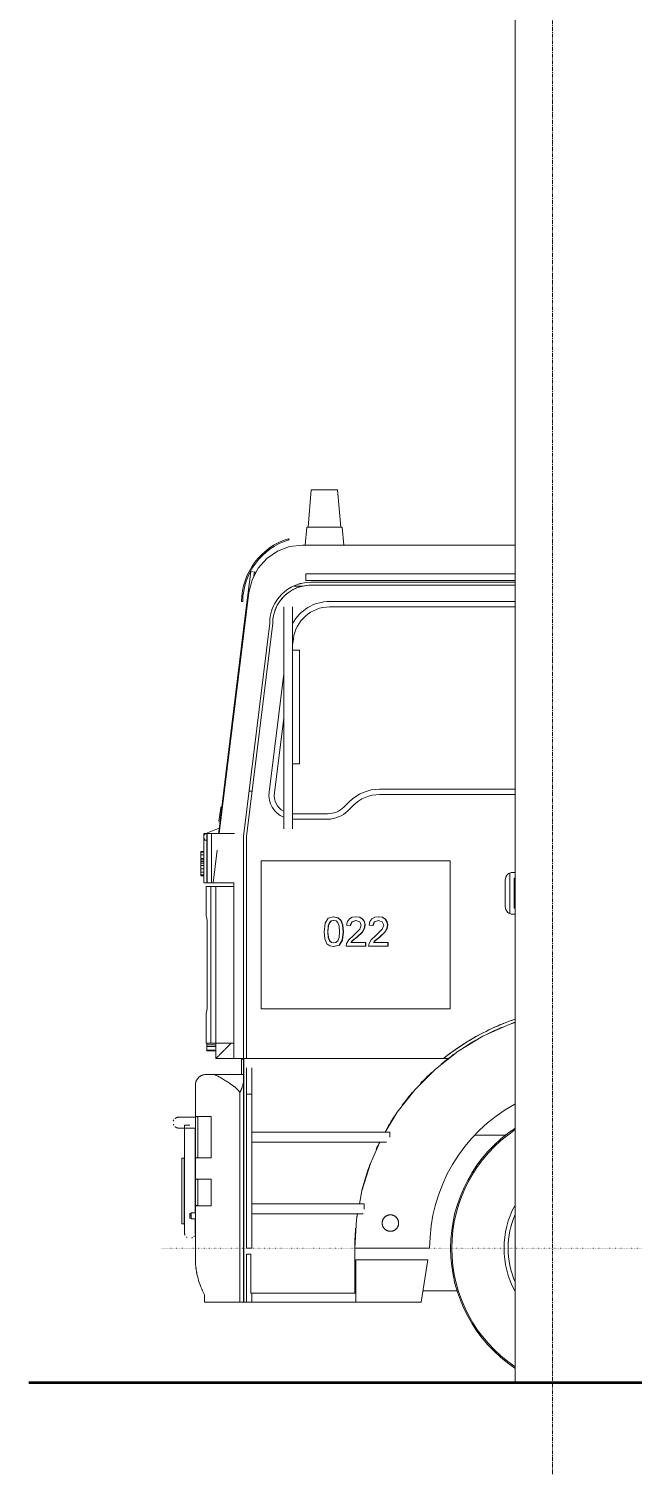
# Model space of a CAD drawing. Header units: millimetres. Extents: x -22696 to 333987, y -7117 to 2643871.
# Drawn here: x 140101 to 142120, y -755 to 4075 of the extents above; entities that cross this region are included whole.
import ezdxf

# ---------------------------------------------------------------- set-up
doc = ezdxf.new("R2010")
doc.units = ezdxf.units.MM
doc.linetypes.add('Dot 2mm', pattern=[2, 0, -2])
doc.linetypes.add('Grid Line', pattern=[22.225, 12.7, -3.175, 3.175, -3.175])
for name, color, linetype, lineweight in [('A_Center_Line', 7, 'Continuous', 9), ('A_Col_Ele', 7, 'Continuous', 18), ('A_level', 7, 'Continuous', 9), ('A_LINE', 94, 'Continuous', 18), ('A_Mass', 7, 'Continuous', 9)]:
    doc.layers.add(name, color=color, linetype=linetype, lineweight=lineweight)

# ---------------------------------------------------------------- blocks, each defined once
blk = doc.blocks.new('FIRE_TRUCK_-_medium_size_13644 - Camion Man-569922-East Elevation')
at = {"layer": 'A_Mass'}
for p, q in [((-806.5, 2534.6), (-817.4, 2410)), ((-806.5, 2534.6), (-817.4, 2410)), ((-707.4, 2410), (-718.3, 2534.6)), ((-707.4, 2410), (-718.3, 2534.6)), ((-821.1, 2410), (-827.4, 2350)), ((-821.1, 2410), (-827.4, 2350)), ((-819.7, 2410), (-819.7, 2410)), ((-819.7, 2410), (-819.7, 2410)), ((-705.2, 2410), (-705.2, 2410)), ((-705.2, 2410), (-705.2, 2410)), ((-697.4, 2350), (-703.7, 2410)), ((-697.4, 2350), (-703.7, 2410)), ((-879.2, 2344.8), (-919.7, 2329.4)), ((-919.7, 2329.4), (-879.2, 2344.8)), ((-1165.3, 1385.8), (-1165.3, 1378.5)), ((-1165.3, 1373.6), (-1165.3, 1325.9)), ((-1164.2, 1385.8), (-1164.2, 1385.8)), ((-1165.3, 1244.7), (-1165.3, 1221.5)), ((-1164.2, 1221.5), (-1164.2, 1221.5)), ((-1230.1, 401.8), (-1232.4, 401.8))]:
    blk.add_line(p, q, dxfattribs=at)
at = {"layer": 'A_Mass', "flags": 128}
for points in [[(-1262.3, 433.2), (-1261.8, 433.6), (-1261.2, 434.1), (-1260.7, 434.5), (-1260.1, 434.9)], [(-1258.8, 435.6), (-1258.2, 436), (-1257.5, 436.3), (-1256.9, 436.5), (-1256.2, 436.8), (-1255.5, 437), (-1254.8, 437.2), (-1254.1, 437.4), (-1253.4, 437.5), (-1252.7, 437.6), (-1252, 437.7), (-1251.2, 437.7), (-1250.5, 437.8), (-1250.3, 437.8)], [(-1250.3, 437.8), (-1250.3, 437.8), (-1250, 437.8), (-1249.6, 437.8), (-1249.1, 437.8), (-1248.4, 437.8), (-1247.6, 437.8), (-1246.6, 437.8), (-1245.5, 437.8), (-1244.2, 437.8), (-1242.8, 437.8), (-1241.3, 437.8), (-1239.6, 437.8), (-1237.8, 437.8), (-1235.8, 437.8), (-1233.7, 437.8), (-1231.5, 437.8), (-1229.2, 437.8), (-1226.8, 437.8), (-1224.2, 437.8), (-1222.5, 437.8)], [(-1222.5, 437.8), (-1225.1, 437.8), (-1227.7, 437.8), (-1230.1, 437.8), (-1232.4, 437.8), (-1234.5, 437.8), (-1236.5, 437.8), (-1238.5, 437.8), (-1240.2, 437.8), (-1241.9, 437.8), (-1243.4, 437.8), (-1244.7, 437.8), (-1245.9, 437.8), (-1247, 437.8), (-1247.9, 437.8), (-1248.7, 437.8), (-1249.3, 437.8), (-1249.8, 437.8), (-1250.1, 437.8), (-1250.3, 437.8), (-1250.3, 437.8)], [(-1267.6, 424.7), (-1267.4, 425.4), (-1267.2, 426.1), (-1266.9, 426.8), (-1266.6, 427.4), (-1266.3, 428.1), (-1266, 428.7)], [(-1266.2, 411.3), (-1266.5, 411.9), (-1266.8, 412.6), (-1267.1, 413.2), (-1267.4, 413.9)], [(-1259.9, 404.5), (-1260.5, 404.9), (-1261.1, 405.3), (-1261.7, 405.8), (-1262.2, 406.2)], [(-1250.3, 401.8), (-1251.1, 401.8), (-1251.8, 401.8), (-1252.5, 401.9), (-1253.2, 402), (-1253.9, 402.1), (-1254.6, 402.3), (-1255.3, 402.5), (-1256, 402.7), (-1256.7, 402.9), (-1257.3, 403.2), (-1258, 403.5), (-1258.6, 403.8)], [(-1233, 401.8), (-1234.5, 401.8), (-1236.5, 401.8), (-1238.5, 401.8), (-1240.2, 401.8), (-1241.9, 401.8), (-1243.4, 401.8), (-1244.7, 401.8), (-1245.9, 401.8), (-1247, 401.8), (-1247.9, 401.8), (-1248.7, 401.8), (-1249.3, 401.8), (-1249.8, 401.8), (-1250.1, 401.8), (-1250.3, 401.8), (-1250.3, 401.8)], [(-1250.3, 401.8), (-1250.3, 401.8), (-1250, 401.8), (-1249.6, 401.8), (-1249.1, 401.8), (-1248.4, 401.8), (-1247.6, 401.8), (-1246.6, 401.8), (-1245.5, 401.8), (-1244.2, 401.8), (-1242.8, 401.8), (-1241.3, 401.8), (-1239.6, 401.8), (-1237.8, 401.8), (-1235.8, 401.8), (-1233.7, 401.8), (-1231.5, 401.8), (-1230, 401.8)], [(-1230, 53.1), (-1230, 52.6), (-1230, 52.1), (-1230, 51.7), (-1230, 51.5), (-1230, 51.3), (-1230, 51.2), (-1230, 51.2)], [(-1230, 51.2), (-1230, 51.3), (-1230, 51.4), (-1230, 51.7), (-1230, 52), (-1230, 52.4), (-1230, 52.9)], [(-1229.5, 47.3), (-1229.7, 48), (-1229.8, 48.7), (-1229.9, 49.4), (-1230, 50.1), (-1230, 50.8), (-1230, 51.2)], [(-1194, 51.2), (-1194, 50.5), (-1194, 49.8), (-1194.1, 49.1), (-1194.2, 48.4), (-1194.3, 47.7), (-1194.5, 46.9)], [(-1194, 51.2), (-1194, 51.3), (-1194, 51.4), (-1194, 51.7), (-1194, 52), (-1194, 52.4), (-1194, 52.9), (-1194, 53.6), (-1194, 54.3), (-1194, 55.1), (-1194, 56)], [(-1194, 55.3), (-1194, 54.5), (-1194, 53.7), (-1194, 53.1), (-1194, 52.6), (-1194, 52.1), (-1194, 51.7), (-1194, 51.5), (-1194, 51.3), (-1194, 51.2), (-1194, 51.2)], [(-1228.1, 43.2), (-1228.4, 43.9), (-1228.7, 44.5), (-1228.9, 45.2), (-1229.2, 45.9)], [(-1222, 36.3), (-1222.6, 36.7), (-1223.2, 37.1), (-1223.7, 37.6)], [(-1202.9, 35.7), (-1203.5, 35.4), (-1204.1, 35), (-1204.8, 34.7), (-1205.5, 34.5), (-1206.1, 34.2)], [(-1196.7, 41.7), (-1197.1, 41.1), (-1197.5, 40.5), (-1198, 39.9), (-1198.5, 39.4)]]:
    blk.add_lwpolyline(points, dxfattribs=at)
at = {"layer": 'A_Mass'}
blk.add_arc((-1155.7, 1376.6), 10, 149.0325, 187.1181, dxfattribs=at)
blk = doc.blocks.new('FIRE_TRUCK_-_medium_size_13644 - Camion Man-V24-East Elevation')
at = {"layer": 'A_Mass'}
for p, q in [((-806.5, 2534.6), (-817.4, 2410)), ((-806.5, 2534.6), (-817.4, 2410)), ((-762.4, 2534.6), (-806.5, 2534.6)), ((-718.3, 2534.6), (-762.4, 2534.6)), ((-707.4, 2410), (-718.3, 2534.6)), ((-707.4, 2410), (-718.3, 2534.6)), ((-880.8, 2367.8), (-884, 2371)), ((-821.1, 2410), (-827.4, 2350)), ((-821.1, 2410), (-827.4, 2350)), ((-819.7, 2410), (-819.7, 2410)), ((-762.4, 2410), (-819.7, 2410)), ((-705.2, 2410), (-762.4, 2410)), ((-705.2, 2410), (-705.2, 2410)), ((-697.4, 2350), (-703.7, 2410)), ((-697.4, 2350), (-703.7, 2410)), ((-919.7, 2329.4), (-879.2, 2344.8)), ((-125.2, 2350), (-836.1, 2350)), ((-1025.8, 2122.3), (-1008.7, 2261.2)), ((-996.7, 2259.7), (-1008.7, 2261.2)), ((-998.2, 2247.8), (-998.4, 2246)), ((-998.2, 2247.8), (-996.7, 2259.7)), ((-995.8, 2250.2), (-997.3, 2250.2)), ((-991.2, 2259.1), (-996.7, 2259.7)), ((-825, 2231.3), (-825, 2253.7)), ((-825, 2253.7), (-125.2, 2253.7)), ((-125.2, 2231.3), (-825, 2231.3)), ((-808.1, 2225.7), (-125.2, 2225.7)), ((-1014.8, 2191.9), (-1113.8, 1385.8)), ((-863.8, 2212.7), (-835.7, 2212.7)), ((-125.2, 2215.7), (-808.1, 2215.7)), ((-1039.6, 2161.2), (-1035.6, 2161.2)), ((-125.2, 2161.2), (-745.2, 2161.2)), ((-745.2, 2143.2), (-125.2, 2143.2)), ((-1091.8, 1584.9), (-1025.8, 2122.3)), ((-1032.9, 1376.4), (-945.4, 2089)), ((-935.4, 2088.4), (-1022.9, 1375.8)), ((-898.7, 2043.2), (-898.7, 1511.5)), ((-868.7, 1998.6), (-868.7, 2043.2)), ((-868.7, 2016.5), (-866.3, 2036)), ((-845.7, 1998.6), (-869.7, 1998.6)), ((-869.7, 1958.6), (-869.7, 1998.6)), ((-845.7, 1998.6), (-845.7, 1958.6)), ((-869.7, 1658.6), (-869.7, 1958.6)), ((-845.7, 1958.6), (-845.7, 1658.6)), ((-898.7, 1920.1), (-947.4, 1523.7)), ((-929.5, 1521.5), (-898.7, 1772.4)), ((-869.7, 1618.6), (-869.7, 1658.6)), ((-845.7, 1658.6), (-845.7, 1618.6)), ((-869.7, 1618.6), (-845.7, 1618.6)), ((-868.7, 1511.5), (-868.7, 1618.6)), ((-1115.5, 1391.8), (-1091.8, 1584.9)), ((-1004.2, 1527.7), (-1014.3, 1527.7)), ((-125.2, 1534.2), (-578.5, 1534.2)), ((-578.5, 1516.2), (-125.2, 1516.2)), ((-1115.3, 1426.7), (-1110.3, 1464.2)), ((-1110.3, 1464.2), (-1108.9, 1474.1)), ((-1106.6, 1463.7), (-1110.3, 1464.2)), ((-1105.4, 1473.6), (-1108.9, 1474.1)), ((-751.8, 1452), (-868, 1452)), ((-679.6, 1492.3), (-697.3, 1474.5)), ((-684.6, 1461.8), (-666.8, 1479.5)), ((-1114.1, 1403.3), (-1159.3, 1386)), ((-1111.2, 1426.2), (-1115.3, 1426.7)), ((-868, 1434), (-751.8, 1434)), ((-1165.3, 1385.8), (-1165.3, 1221.5)), ((-1164.2, 1385.8), (-1160.4, 1385.8)), ((-1162.9, 1363.3), (-1157.3, 1363.3)), ((-1158.1, 1385.8), (-1155, 1385.8)), ((-1155, 1221.5), (-1155, 1385.8)), ((-1154.6, 1385.8), (-1140, 1385.8)), ((-1154.6, 1385.8), (-1154.6, 1221.5)), ((-1140, 1385.8), (-1062.5, 1385.8)), ((-1140, 1221.5), (-1140, 1385.8)), ((-1116.2, 1385.8), (-1115.5, 1391.6)), ((-1032.9, 694.4), (-1032.9, 1376.4)), ((-1022.9, 1375.8), (-1022.9, 694.4)), ((-1175, 1323.1), (-1175, 1325.9)), ((-1165, 1325.9), (-1175, 1325.9)), ((-1175, 1314.8), (-1175, 1323.1)), ((-1165, 1323.1), (-1175, 1323.1)), ((-1175, 1302.5), (-1175, 1314.8)), ((-1165, 1314.8), (-1175, 1314.8)), ((-1165, 1325.9), (-1165, 1323.1)), ((-1165, 1323.1), (-1165, 1314.8)), ((-1165, 1314.8), (-1165, 1302.5)), ((-1120.6, 1329.9), (-1133.9, 1221.5)), ((-1175, 1297.7), (-1175, 1302.5)), ((-1165, 1302.5), (-1175, 1302.5)), ((-1175, 1292.2), (-1175, 1297.7)), ((-1165, 1297.7), (-1175, 1297.7)), ((-1175, 1287.2), (-1175, 1292.2)), ((-1165, 1292.2), (-1175, 1292.2)), ((-1175, 1279.2), (-1175, 1287.2)), ((-1165, 1287.2), (-1175, 1287.2)), ((-1175, 1268.1), (-1175, 1279.2)), ((-1165, 1279.2), (-1175, 1279.2)), ((-1175, 1256.3), (-1175, 1268.1)), ((-1165, 1268.1), (-1175, 1268.1)), ((-1175, 1247.7), (-1175, 1256.3)), ((-1165, 1256.3), (-1175, 1256.3)), ((-1165, 1302.5), (-1165, 1297.7)), ((-1165, 1297.7), (-1165, 1292.2)), ((-1165, 1292.2), (-1165, 1287.2)), ((-1165, 1287.2), (-1165, 1279.2)), ((-1165, 1279.2), (-1165, 1268.1)), ((-1165, 1268.1), (-1165, 1256.3)), ((-1165, 1256.3), (-1165, 1247.7)), ((-974.1, 1294.4), (-342.3, 1294.4)), ((-974.1, 800), (-974.1, 1294.4)), ((-342.3, 1294.4), (-342.3, 800)), ((-125.2, 1256.2), (-133.1, 1256.2)), ((-1175, 1244.7), (-1175, 1247.7)), ((-1165, 1247.7), (-1175, 1247.7)), ((-1165, 1244.7), (-1175, 1244.7)), ((-1165, 1247.7), (-1165, 1244.7)), ((-1155, 1221.5), (-1164.2, 1221.5)), ((-1157.3, 1208.4), (-1142.5, 1208.4)), ((-1157.3, 1110.1), (-1157.3, 1208.4)), ((-1140, 1221.5), (-1154.6, 1221.5)), ((-1142.5, 1208.4), (-1065, 1208.4)), ((-1142.5, 685.4), (-1142.5, 1208.4)), ((-1112.8, 1221.5), (-1140, 1221.5)), ((-1125, 1208.4), (-1125, 634.4)), ((-1109.6, 1221.5), (-1112.7, 1221.5)), ((-1106.3, 1221.5), (-1109.6, 1221.5)), ((-1073.9, 1221.5), (-1106.4, 1221.5)), ((-1073.9, 1221.5), (-1065, 1221.5)), ((-1065, 1221.5), (-1065, 694.4)), ((-1065, 1208.4), (-1065, 685.4)), ((-1065, 694.4), (-1065, 1208.4)), ((-158.1, 1141.2), (-158.1, 1231.2)), ((-143.5, 1253.9), (-143.5, 1118.4)), ((-128.1, 1136.2), (-128.1, 1236.2)), ((-128.1, 1236.2), (-125.2, 1236.2)), ((-133.1, 1116.2), (-125.2, 1116.2)), ((-125.2, 1136.2), (-128.1, 1136.2)), ((-1153.9, 1072.9), (-1153.9, 822.9)), ((-760.3, 1086.2), (-763.9, 1057.9)), ((-749.6, 1102.6), (-760.3, 1086.2)), ((-751.6, 1057.9), (-750.2, 1077)), ((-749.2, 1077), (-750.7, 1057.9)), ((-750.2, 1077), (-745.7, 1089)), ((-749.2, 1077), (-750.2, 1077)), ((-731.7, 1107.9), (-749.6, 1102.6)), ((-744.7, 1089), (-749.2, 1077)), ((-745.7, 1089), (-739.5, 1094)), ((-744.7, 1089), (-745.7, 1089)), ((-738.5, 1094), (-744.7, 1089)), ((-739.5, 1094), (-731.8, 1095.6)), ((-731.3, 1095.5), (-738.5, 1094)), ((-731.8, 1095.6), (-723.7, 1093.7)), ((-717.3, 1104.7), (-731.7, 1107.9)), ((-730.7, 1107.9), (-731.7, 1107.9)), ((-730.7, 1107.9), (-716.3, 1104.7)), ((-723.7, 1093.7), (-717.2, 1088.1)), ((-707.4, 1095.6), (-717.3, 1104.7)), ((-716.3, 1104.7), (-717.3, 1104.7)), ((-717.2, 1088.1), (-713.1, 1076.8)), ((-716.3, 1104.7), (-706.4, 1095.6)), ((-713.1, 1076.8), (-711.7, 1057.9)), ((-701.6, 1081), (-707.4, 1095.6)), ((-706.4, 1095.6), (-707.4, 1095.6)), ((-706.4, 1095.6), (-700.6, 1081)), ((-699.4, 1057.9), (-701.6, 1081)), ((-700.6, 1081), (-701.6, 1081)), ((-700.6, 1081), (-698.4, 1057.9)), ((-685.6, 1092.1), (-688.6, 1080.2)), ((-688.6, 1080.2), (-676.3, 1078.7)), ((-679.2, 1100.8), (-685.6, 1092.1)), ((-669.6, 1106.1), (-679.2, 1100.8)), ((-676.3, 1078.7), (-671.1, 1091.1)), ((-675.3, 1078.7), (-676.3, 1078.7)), ((-670.2, 1091.1), (-675.3, 1078.7)), ((-671.1, 1091.1), (-657.5, 1095.6)), ((-670.2, 1091.1), (-671.1, 1091.1)), ((-657, 1095.4), (-670.2, 1091.1)), ((-657.2, 1107.9), (-669.6, 1106.1)), ((-644.7, 1065.8), (-665.9, 1045.3)), ((-657.5, 1095.6), (-644.4, 1091)), ((-644.8, 1105.9), (-657.2, 1107.9)), ((-656.3, 1107.9), (-643.8, 1105.9)), ((-635.2, 1100), (-644.8, 1105.9)), ((-643.8, 1105.9), (-644.8, 1105.9)), ((-639.4, 1079.7), (-644.7, 1065.8)), ((-644.4, 1091), (-639.4, 1079.7)), ((-643.8, 1105.9), (-634.2, 1100)), ((-636.5, 1056.7), (-629.3, 1068.8)), ((-628.3, 1068.8), (-635.6, 1056.7)), ((-629.1, 1091.2), (-635.2, 1100)), ((-634.2, 1100), (-635.2, 1100)), ((-634.2, 1100), (-628.2, 1091.2)), ((-629.3, 1068.8), (-627.1, 1080.5)), ((-628.3, 1068.8), (-629.3, 1068.8)), ((-627.1, 1080.5), (-629.1, 1091.2)), ((-628.2, 1091.2), (-629.1, 1091.2)), ((-626.1, 1080.5), (-628.3, 1068.8)), ((-628.2, 1091.2), (-626.1, 1080.5)), ((-626.1, 1080.5), (-627.1, 1080.5)), ((-610.3, 1092.1), (-613.2, 1080.2)), ((-613.2, 1080.2), (-600.9, 1078.7)), ((-603.8, 1100.8), (-610.3, 1092.1)), ((-594.2, 1106.1), (-603.8, 1100.8)), ((-600.9, 1078.7), (-595.8, 1091.1)), ((-600, 1078.7), (-600.9, 1078.7)), ((-594.8, 1091.1), (-600, 1078.7)), ((-595.8, 1091.1), (-582.1, 1095.6)), ((-594.8, 1091.1), (-595.8, 1091.1)), ((-581.7, 1095.4), (-594.8, 1091.1)), ((-581.9, 1107.9), (-594.2, 1106.1)), ((-569.4, 1065.8), (-590.6, 1045.3)), ((-582.1, 1095.6), (-569.1, 1091)), ((-569.4, 1105.9), (-581.9, 1107.9)), ((-580.9, 1107.9), (-568.5, 1105.9)), ((-559.8, 1100), (-569.4, 1105.9)), ((-568.5, 1105.9), (-569.4, 1105.9)), ((-564, 1079.7), (-569.4, 1065.8)), ((-569.1, 1091), (-564, 1079.7)), ((-568.5, 1105.9), (-558.9, 1100)), ((-561.2, 1056.7), (-553.9, 1068.8)), ((-553, 1068.8), (-560.2, 1056.7)), ((-553.8, 1091.2), (-559.8, 1100)), ((-558.9, 1100), (-559.8, 1100)), ((-558.9, 1100), (-552.8, 1091.2)), ((-553.9, 1068.8), (-551.7, 1080.5)), ((-553, 1068.8), (-553.9, 1068.8)), ((-551.7, 1080.5), (-553.8, 1091.2)), ((-552.8, 1091.2), (-553.8, 1091.2)), ((-550.8, 1080.5), (-553, 1068.8)), ((-552.8, 1091.2), (-550.8, 1080.5)), ((-550.8, 1080.5), (-551.7, 1080.5)), ((-763.9, 1057.9), (-761.5, 1033.9)), ((-761.5, 1033.9), (-754.1, 1017.3)), ((-754.1, 1017.3), (-744.4, 1010.3)), ((-750.2, 1038.6), (-751.6, 1057.9)), ((-751.6, 1057.9), (-750.7, 1057.9)), ((-750.7, 1057.9), (-749.2, 1038.6)), ((-745.9, 1027.4), (-750.2, 1038.6)), ((-749.2, 1038.6), (-750.2, 1038.6)), ((-749.2, 1038.6), (-744.9, 1027.4)), ((-739.4, 1022), (-745.9, 1027.4)), ((-744.9, 1027.4), (-745.9, 1027.4)), ((-744.9, 1027.4), (-738.5, 1022)), ((-731.7, 1020.2), (-739.4, 1022)), ((-738.5, 1022), (-731.2, 1020.3)), ((-723.9, 1022), (-731.7, 1020.2)), ((-717.4, 1027.4), (-723.9, 1022)), ((-713.1, 1038.6), (-717.4, 1027.4)), ((-713.6, 1013.3), (-702.9, 1029.7)), ((-711.7, 1057.9), (-713.1, 1038.6)), ((-702, 1029.7), (-712.7, 1013.3)), ((-702.9, 1029.7), (-699.4, 1057.9)), ((-702, 1029.7), (-702.9, 1029.7)), ((-698.4, 1057.9), (-702, 1029.7)), ((-698.4, 1057.9), (-699.4, 1057.9)), ((-688.8, 1017.9), (-690.1, 1009.5)), ((-681.3, 1031), (-688.8, 1017.9)), ((-665.9, 1045.3), (-681.3, 1031)), ((-673.9, 1021.8), (-668.3, 1028)), ((-625.5, 1021.8), (-673.9, 1021.8)), ((-667.4, 1028), (-672.9, 1021.8)), ((-668.3, 1028), (-654.2, 1039.9)), ((-667.4, 1028), (-668.3, 1028)), ((-653.2, 1039.9), (-667.4, 1028)), ((-654.2, 1039.9), (-636.5, 1056.7)), ((-653.2, 1039.9), (-654.2, 1039.9)), ((-635.6, 1056.7), (-653.2, 1039.9)), ((-635.6, 1056.7), (-636.5, 1056.7)), ((-625.5, 1009.5), (-625.5, 1021.8)), ((-625.5, 1021.8), (-624.6, 1021.8)), ((-624.6, 1021.8), (-624.6, 1009.5)), ((-613.5, 1017.9), (-614.8, 1009.5)), ((-606, 1031), (-613.5, 1017.9)), ((-590.6, 1045.3), (-606, 1031)), ((-598.5, 1021.8), (-593, 1028)), ((-550.2, 1021.8), (-598.5, 1021.8)), ((-592, 1028), (-597.6, 1021.8)), ((-593, 1028), (-578.8, 1039.9)), ((-592, 1028), (-593, 1028)), ((-577.9, 1039.9), (-592, 1028)), ((-578.8, 1039.9), (-561.2, 1056.7)), ((-577.9, 1039.9), (-578.8, 1039.9)), ((-560.2, 1056.7), (-577.9, 1039.9)), ((-560.2, 1056.7), (-561.2, 1056.7)), ((-550.2, 1009.5), (-550.2, 1021.8)), ((-550.2, 1021.8), (-549.3, 1021.8)), ((-549.3, 1021.8), (-549.3, 1009.5)), ((-744.4, 1010.3), (-731.7, 1007.9)), ((-731.7, 1007.9), (-713.6, 1013.3)), ((-730.7, 1007.9), (-731.7, 1007.9)), ((-712.7, 1013.3), (-730.7, 1007.9)), ((-712.7, 1013.3), (-713.6, 1013.3)), ((-690.1, 1009.5), (-625.5, 1009.5)), ((-624.6, 1009.5), (-625.5, 1009.5)), ((-614.8, 1009.5), (-550.2, 1009.5)), ((-549.3, 1009.5), (-550.2, 1009.5)), ((-1157.3, 685.4), (-1157.3, 785.7)), ((-342.3, 800), (-974.1, 800)), ((-1142.5, 685.4), (-1157.3, 685.4)), ((-1155, 680.3), (-1155, 685.4)), ((-1155, 674), (-1155, 680.3)), ((-1125, 680.3), (-1155, 680.3)), ((-1065, 685.4), (-1142.5, 685.4)), ((-1065, 685.3), (-1065, 634.4)), ((-1065, 634.4), (-1065, 685.3)), ((-1032.9, 634.4), (-1032.9, 694.4)), ((-1022.9, 694.4), (-1022.9, 634.4)), ((-1155, 661.7), (-1155, 674)), ((-1155, 674), (-1125, 674)), ((-1155, 660.2), (-1155, 661.7)), ((-1125, 661.7), (-1155, 661.7)), ((-1125, 660.2), (-1155, 660.2)), ((-1125, 634.4), (-1069.7, 634.4)), ((-1105.3, 634.4), (-1065, 634.4)), ((-1065, 634.4), (-1040, 634.4)), ((-1034.4, 634.5), (-1040, 630)), ((-1040, 634.4), (-1040, 580.7)), ((-1040, 634.4), (-1032.9, 634.4)), ((-1032.9, 580.7), (-1032.9, 634.4)), ((-1031.8, 634.4), (-1031.8, -180)), ((-348.4, 634.4), (-1031.8, 634.4)), ((-1022.9, 634.4), (-364.7, 634.4)), ((-1158.3, 580.6), (-1165.9, 579.8)), ((-1157.9, 580.7), (-1130.2, 580.7)), ((-1130.2, 580.7), (-1032.9, 580.7)), ((-1040, 580.7), (-1065, 580.7)), ((-1032.9, 580.7), (-1032.9, 558.8)), ((-1022.9, 544.7), (-1022.9, 602.7)), ((-1005, 602.7), (-1005, 544.7)), ((-1192.9, 552.8), (-1193.8, 544.8)), ((-1193.8, 440.8), (-1193.8, 544.8)), ((-1190.2, 560.3), (-1191.2, 558.2)), ((-1185.9, 567.1), (-1186.9, 565.9)), ((-1170, 578.5), (-1173.4, 577.1)), ((-1032.9, -180), (-1032.9, 558.8)), ((-1022.9, 515.2), (-1022.9, 544.7)), ((-1005, 544.7), (-1005, 515.2)), ((-1045.5, 515.1), (-1045.5, 520.1)), ((-1045.5, -180), (-1045.5, 515.1)), ((-1022.9, 0), (-1022.9, 515.2)), ((-1005, 515.2), (-1022.9, 515.2)), ((-1005, 515.2), (-1005, 0)), ((-1193.8, 437.8), (-1222.5, 437.8)), ((-1193.8, 302.2), (-1193.8, 440.8)), ((-1193.8, 440.8), (-1140.9, 440.8)), ((-1185, 302.2), (-1185, 440.8)), ((-1140.9, 440.8), (-1140.9, 302.2)), ((-1230, 411.2), (-1230, 111.2)), ((-1230, 411.2), (-1212, 411.2)), ((-1222.5, 401.8), (-1193.8, 401.8)), ((-1194, 118), (-1194, 401.9)), ((-1005, 388.1), (-544, 388.1)), ((-544, 371.5), (-544, 388.1)), ((-555.2, 354.9), (-1005, 354.9)), ((-156.9, 377.4), (-259.5, 377.4)), ((-1230.7, 301.3), (-1239.3, 301.3)), ((-1239.3, 191.3), (-1239.3, 301.3)), ((-1230.7, 301.3), (-1230.7, 191.3)), ((-1230.7, 191.3), (-1230.7, 301.3)), ((-1140.9, 302.2), (-1193.8, 302.2)), ((-1193.8, 230.8), (-1193.8, 302.2)), ((-1193.8, 142.2), (-1193.8, 230.8)), ((-1193.8, 230.8), (-1140.9, 230.8)), ((-1185, 142.2), (-1185, 230.8)), ((-1140.9, 230.8), (-1140.9, 142.2)), ((-1239.3, 81.3), (-1239.3, 191.3)), ((-1230.7, 191.3), (-1230.7, 81.3)), ((-1230.7, 81.3), (-1230.7, 191.3)), ((-1005, 148.3), (-629.7, 148.3)), ((-629.7, 130.1), (-629.7, 148.3)), ((-1212.8, 115.4), (-1212.8, 115.6)), ((-1212.8, 115.6), (-1207.9, 115.6)), ((-1212.8, 108), (-1212.8, 115.4)), ((-1207.9, 115.4), (-1212.8, 115.4)), ((-1212.8, 100.7), (-1212.8, 108)), ((-1207.9, 108), (-1212.8, 108)), ((-1207.9, 100.7), (-1212.8, 100.7)), ((-1207.9, 98), (-1207.9, 118)), ((-1207.9, 118), (-1193.8, 118)), ((-1193.8, 98), (-1207.9, 98)), ((-1140.9, 142.2), (-1193.8, 142.2)), ((-1193.8, -40), (-1193.8, 142.2)), ((-632.9, 115), (-1005, 115)), ((-1239.3, 81.3), (-1230.7, 81.3)), ((-1022.9, 0), (-1005, 0)), ((-660.8, 4.1), (-660.8, 20)), ((-660.8, -150), (-660.8, 0)), ((-411, 0), (-591, 0)), ((-1022.9, -20), (-1007.9, -20)), ((-1022.9, -180), (-1022.9, -20)), ((-1007.9, -20), (-1007.9, -150)), ((-417.1, -38.7), (-657.9, -38.7)), ((-657.9, -38.7), (-657.9, -150)), ((-439.5, -180), (-417.1, -38.7)), ((-660.8, -142.6), (-657.9, -142.6)), ((-433.6, -142.6), (-318.9, -142.6)), ((-1162.7, -155.9), (-1162.7, -180)), ((-1045.5, -180), (-1162.7, -180)), ((-1032.9, -180), (-1045.5, -180)), ((-1031.8, -180), (-1022.9, -180)), ((-1005, -180), (-1022.9, -180)), ((-1007.9, -150), (-1005, -150)), ((-1005, -150), (-657.9, -150)), ((-1005, -150), (-1005, -180)), ((-657.9, -180), (-1005, -180)), ((-657.9, -150), (-657.9, -180)), ((-657.9, -180), (-582.9, -180)), ((-582.9, -180), (-439.5, -180))]:
    blk.add_line(p, q, dxfattribs=at)
at = {"layer": 'A_Mass', "flags": 128}
for points in [[(-836.1, 2350), (-879.2, 2344.8), (-919.7, 2329.4), (-955.4, 2304.8), (-984.2, 2272.4), (-1004.4, 2234), (-1014.8, 2191.9)], [(-898.7, 2143.2), (-898.7, 2143.1), (-898.7, 2142.8), (-898.7, 2142.4), (-898.7, 2141.9), (-898.7, 2141.2), (-898.7, 2140.3), (-898.7, 2139.3), (-898.7, 2138.1), (-898.7, 2136.7), (-898.7, 2135.3), (-898.7, 2133.6), (-898.7, 2131.9), (-898.7, 2129.9), (-898.7, 2127.9), (-898.7, 2125.7), (-898.7, 2123.4), (-898.7, 2120.9), (-898.7, 2118.3), (-898.7, 2115.6), (-898.7, 2112.8), (-898.7, 2109.9), (-898.7, 2106.9), (-898.7, 2103.7), (-898.7, 2100.5), (-898.7, 2097.2), (-898.7, 2093.8), (-898.7, 2090.3), (-898.7, 2086.7), (-898.7, 2083.1), (-898.7, 2079.4), (-898.7, 2075.6), (-898.7, 2071.8), (-898.7, 2068), (-898.7, 2064.1), (-898.7, 2060.2), (-898.7, 2056.2), (-898.7, 2052.2), (-898.7, 2048.2), (-898.7, 2044.2), (-898.7, 2043.2)], [(-868.7, 2043.2), (-868.7, 2047.2), (-868.7, 2051.1), (-868.7, 2055.1), (-868.7, 2059.1), (-868.7, 2063), (-868.7, 2066.9), (-868.7, 2070.8), (-868.7, 2074.6), (-868.7, 2078.4), (-868.7, 2082.1), (-868.7, 2085.7), (-868.7, 2089.3), (-868.7, 2092.8), (-868.7, 2096.3), (-868.7, 2099.6), (-868.7, 2102.9), (-868.7, 2106), (-868.7, 2109.1), (-868.7, 2112), (-868.7, 2114.9), (-868.7, 2117.6), (-868.7, 2120.2), (-868.7, 2122.7), (-868.7, 2125.1), (-868.7, 2127.3), (-868.7, 2129.4), (-868.7, 2131.3), (-868.7, 2133.2), (-868.7, 2134.8), (-868.7, 2136.4), (-868.7, 2137.7), (-868.7, 2139), (-868.7, 2140), (-868.7, 2140.9), (-868.7, 2141.7), (-868.7, 2142.3), (-868.7, 2142.7), (-868.7, 2143), (-868.7, 2143.1), (-868.7, 2143.2)], [(-898.7, 1511.5), (-898.7, 1507.1), (-898.7, 1502.7), (-898.7, 1498.3), (-898.7, 1494), (-898.7, 1489.6), (-898.7, 1485.4), (-898.7, 1481.1), (-898.7, 1476.9), (-898.7, 1472.7), (-898.7, 1468.7), (-898.7, 1464.6), (-898.7, 1460.7), (-898.7, 1456.8), (-898.7, 1453.1), (-898.7, 1449.4), (-898.7, 1445.8), (-898.7, 1442.3), (-898.7, 1439), (-898.7, 1435.7), (-898.7, 1432.6), (-898.7, 1429.6), (-898.7, 1426.7), (-898.7, 1424), (-898.7, 1421.4), (-898.7, 1418.9), (-898.7, 1416.6), (-898.7, 1414.5), (-898.7, 1412.5), (-898.7, 1410.6), (-898.7, 1409), (-898.7, 1407.5), (-898.7, 1406.1), (-898.7, 1404.9), (-898.7, 1403.9), (-898.7, 1403.1), (-898.7, 1402.4), (-898.7, 1402), (-898.7, 1401.6), (-898.7, 1401.5), (-898.7, 1401.5)], [(-868.7, 1401.5), (-868.7, 1401.6), (-868.7, 1401.8), (-868.7, 1402.3), (-868.7, 1402.9), (-868.7, 1403.7), (-868.7, 1404.7), (-868.7, 1405.8), (-868.7, 1407.1), (-868.7, 1408.5), (-868.7, 1410.2), (-868.7, 1412), (-868.7, 1413.9), (-868.7, 1416), (-868.7, 1418.3), (-868.7, 1420.7), (-868.7, 1423.3), (-868.7, 1426), (-868.7, 1428.8), (-868.7, 1431.8), (-868.7, 1434.9), (-868.7, 1438.1), (-868.7, 1441.4), (-868.7, 1444.9), (-868.7, 1448.4), (-868.7, 1452.1), (-868.7, 1455.8), (-868.7, 1459.7), (-868.7, 1463.6), (-868.7, 1467.6), (-868.7, 1471.6), (-868.7, 1475.8), (-868.7, 1480), (-868.7, 1484.2), (-868.7, 1488.5), (-868.7, 1492.8), (-868.7, 1497.2), (-868.7, 1501.5), (-868.7, 1505.9), (-868.7, 1510.3), (-868.7, 1511.5)], [(-1157.3, 1110.1), (-1156.3, 1107.3), (-1155.4, 1101.7), (-1154.7, 1093.7), (-1154.2, 1083.9), (-1153.9, 1072.9)], [(-1153.9, 822.9), (-1154.2, 811.9), (-1154.7, 802.1), (-1155.4, 794.1), (-1156.3, 788.5), (-1157.3, 785.7)], [(-125.2, 754.1), (-144.7, 748), (-232.8, 708.4), (-315.5, 658.4), (-391.5, 598.8), (-459.8, 530.5), (-519.4, 454.5), (-559.5, 388.1)], [(-1262.3, 433.2), (-1261.8, 433.6), (-1261.2, 434.1), (-1260.7, 434.5), (-1260.1, 434.9)], [(-1258.8, 435.6), (-1258.2, 436), (-1257.5, 436.3), (-1256.9, 436.5), (-1256.2, 436.8), (-1255.5, 437), (-1254.8, 437.2), (-1254.1, 437.4), (-1253.4, 437.5), (-1252.7, 437.6), (-1252, 437.7), (-1251.2, 437.7), (-1250.5, 437.8), (-1250.3, 437.8)], [(-1250.3, 437.8), (-1250.3, 437.8), (-1250, 437.8), (-1249.6, 437.8), (-1249.1, 437.8), (-1248.4, 437.8), (-1247.6, 437.8), (-1246.6, 437.8), (-1245.5, 437.8), (-1244.2, 437.8), (-1242.8, 437.8), (-1241.3, 437.8), (-1239.6, 437.8), (-1237.8, 437.8), (-1235.8, 437.8), (-1233.7, 437.8), (-1231.5, 437.8), (-1229.2, 437.8), (-1226.8, 437.8), (-1224.2, 437.8), (-1222.5, 437.8)], [(-1222.5, 437.8), (-1225.1, 437.8), (-1227.7, 437.8), (-1230.1, 437.8), (-1232.4, 437.8), (-1234.5, 437.8), (-1236.5, 437.8), (-1238.5, 437.8), (-1240.2, 437.8), (-1241.9, 437.8), (-1243.4, 437.8), (-1244.7, 437.8), (-1245.9, 437.8), (-1247, 437.8), (-1247.9, 437.8), (-1248.7, 437.8), (-1249.3, 437.8), (-1249.8, 437.8), (-1250.1, 437.8), (-1250.3, 437.8), (-1250.3, 437.8)], [(-1267.6, 424.7), (-1267.4, 425.4), (-1267.2, 426.1), (-1266.9, 426.8), (-1266.6, 427.4), (-1266.3, 428.1), (-1266, 428.7)], [(-1266.2, 411.3), (-1266.5, 411.9), (-1266.8, 412.6), (-1267.1, 413.2), (-1267.4, 413.9)], [(-1259.9, 404.5), (-1260.5, 404.9), (-1261.1, 405.3), (-1261.7, 405.8), (-1262.2, 406.2)], [(-1250.3, 401.8), (-1251.1, 401.8), (-1251.8, 401.8), (-1252.5, 401.9), (-1253.2, 402), (-1253.9, 402.1), (-1254.6, 402.3), (-1255.3, 402.5), (-1256, 402.7), (-1256.7, 402.9), (-1257.3, 403.2), (-1258, 403.5), (-1258.6, 403.8)], [(-1230.1, 401.8), (-1232.4, 401.8), (-1234.5, 401.8), (-1236.5, 401.8), (-1238.5, 401.8), (-1240.2, 401.8), (-1241.9, 401.8), (-1243.4, 401.8), (-1244.7, 401.8), (-1245.9, 401.8), (-1247, 401.8), (-1247.9, 401.8), (-1248.7, 401.8), (-1249.3, 401.8), (-1249.8, 401.8), (-1250.1, 401.8), (-1250.3, 401.8), (-1250.3, 401.8)], [(-1250.3, 401.8), (-1250.3, 401.8), (-1250, 401.8), (-1249.6, 401.8), (-1249.1, 401.8), (-1248.4, 401.8), (-1247.6, 401.8), (-1246.6, 401.8), (-1245.5, 401.8), (-1244.2, 401.8), (-1242.8, 401.8), (-1241.3, 401.8), (-1239.6, 401.8), (-1237.8, 401.8), (-1235.8, 401.8), (-1233.7, 401.8), (-1231.5, 401.8), (-1229.2, 401.8), (-1226.8, 401.8), (-1224.2, 401.8), (-1222.5, 401.8)], [(-577, 354.9), (-609, 283.7), (-637.8, 191.5), (-645.7, 148.3)], [(-1230, 111.2), (-1230, 108.8), (-1230, 106.4), (-1230, 104), (-1230, 101.7), (-1230, 99.3), (-1230, 97), (-1230, 94.6), (-1230, 92.4), (-1230, 90.1), (-1230, 87.9), (-1230, 85.7), (-1230, 83.5), (-1230, 81.4), (-1230, 79.4), (-1230, 77.3), (-1230, 75.4), (-1230, 73.5), (-1230, 71.7), (-1230, 69.9), (-1230, 68.2), (-1230, 66.5), (-1230, 65), (-1230, 63.5), (-1230, 62.1), (-1230, 60.7), (-1230, 59.5), (-1230, 58.3), (-1230, 57.2), (-1230, 56.2), (-1230, 55.3), (-1230, 54.5), (-1230, 53.7), (-1230, 53.1), (-1230, 52.6), (-1230, 52.1), (-1230, 51.7), (-1230, 51.5), (-1230, 51.3), (-1230, 51.2), (-1230, 51.2)], [(-1194, 51.2), (-1194, 51.3), (-1194, 51.4), (-1194, 51.7), (-1194, 52), (-1194, 52.4), (-1194, 52.9), (-1194, 53.6), (-1194, 54.3), (-1194, 55.1), (-1194, 56), (-1194, 56.9), (-1194, 58), (-1194, 59.2), (-1194, 60.4), (-1194, 61.7), (-1194, 63.1), (-1194, 64.6), (-1194, 66.1), (-1194, 67.7), (-1194, 69.4), (-1194, 71.2), (-1194, 73), (-1194, 74.9), (-1194, 76.8), (-1194, 78.8), (-1194, 80.9), (-1194, 82.9), (-1194, 85.1), (-1194, 87.3), (-1194, 89.5), (-1194, 91.7), (-1194, 94), (-1194, 96.3), (-1194, 98)], [(-651.8, 115), (-655.2, 96.4), (-661, 0)], [(-542, 56.7), (-543.1, 56.7), (-544.2, 56.8), (-545.3, 56.9), (-546.4, 57), (-547.5, 57.2), (-548.5, 57.5), (-549.6, 57.7), (-550.7, 58.1), (-551.7, 58.4), (-552.7, 58.8), (-553.7, 59.3), (-554.7, 59.8), (-555.7, 60.3), (-556.6, 60.9), (-557.5, 61.5), (-558.4, 62.1), (-559.3, 62.8), (-560.1, 63.5), (-561, 64.2), (-561.7, 65), (-562.5, 65.8), (-563.2, 66.6), (-563.9, 67.5), (-564.5, 68.4), (-565.2, 69.3), (-565.7, 70.2), (-566.3, 71.2), (-566.8, 72.2), (-567.2, 73.2), (-567.6, 74.2), (-568, 75.2), (-568.4, 76.3), (-568.7, 77.3), (-568.9, 78.4), (-569.1, 79.5), (-569.3, 80.6), (-569.4, 81.7), (-569.5, 82.8), (-569.5, 83.9), (-569.5, 85), (-569.4, 86.1), (-569.3, 87.2), (-569.2, 88.2), (-569, 89.3), (-568.8, 90.4), (-568.5, 91.5), (-568.2, 92.5), (-567.9, 93.6), (-567.5, 94.6), (-567, 95.6), (-566.5, 96.6), (-566, 97.6), (-565.5, 98.5), (-564.9, 99.4), (-564.2, 100.3), (-563.6, 101.2), (-562.9, 102.1), (-562.1, 102.9), (-561.4, 103.7), (-560.6, 104.4), (-559.8, 105.2), (-558.9, 105.9), (-558, 106.5), (-557.1, 107.1), (-556.2, 107.7), (-555.2, 108.3), (-554.3, 108.8), (-553.3, 109.3), (-552.3, 109.7), (-551.2, 110.1), (-550.2, 110.4), (-549.1, 110.7), (-548.1, 111), (-547, 111.2), (-545.9, 111.4), (-544.8, 111.5), (-543.7, 111.6), (-542.6, 111.7), (-542, 111.7)], [(-542, 111.7), (-540.9, 111.6), (-539.8, 111.6), (-538.7, 111.5), (-537.6, 111.3), (-536.5, 111.1), (-535.5, 110.9), (-534.4, 110.6), (-533.4, 110.3), (-532.3, 109.9), (-531.3, 109.5), (-530.3, 109), (-529.3, 108.6), (-528.3, 108), (-527.4, 107.5), (-526.5, 106.9), (-525.6, 106.2), (-524.7, 105.5), (-523.9, 104.8), (-523.1, 104.1), (-522.3, 103.3), (-521.5, 102.5), (-520.8, 101.7), (-520.1, 100.8), (-519.5, 99.9), (-518.9, 99), (-518.3, 98.1), (-517.8, 97.1), (-517.3, 96.1), (-516.8, 95.1), (-516.4, 94.1), (-516, 93.1), (-515.7, 92), (-515.4, 91), (-515.1, 89.9), (-514.9, 88.8), (-514.7, 87.7), (-514.6, 86.7), (-514.5, 85.6), (-514.5, 84.5), (-514.5, 83.4), (-514.6, 82.3), (-514.7, 81.2), (-514.8, 80.1), (-515, 79), (-515.2, 77.9), (-515.5, 76.8), (-515.8, 75.8), (-516.2, 74.8), (-516.6, 73.7), (-517, 72.7), (-517.5, 71.7), (-518, 70.8), (-518.6, 69.8), (-519.1, 68.9), (-519.8, 68), (-520.4, 67.1), (-521.1, 66.3), (-521.9, 65.4), (-522.6, 64.6), (-523.4, 63.9), (-524.3, 63.2), (-525.1, 62.5), (-526, 61.8), (-526.9, 61.2), (-527.8, 60.6), (-528.8, 60), (-529.8, 59.5), (-530.8, 59.1), (-531.8, 58.6), (-532.8, 58.3), (-533.8, 57.9), (-534.9, 57.6), (-536, 57.3), (-537, 57.1), (-538.1, 56.9), (-539.2, 56.8), (-540.3, 56.7), (-541.4, 56.7), (-542, 56.7)], [(-1230, 51.2), (-1230, 51.3), (-1230, 51.4), (-1230, 51.7), (-1230, 52), (-1230, 52.4), (-1230, 52.9)], [(-1229.5, 47.3), (-1229.7, 48), (-1229.8, 48.7), (-1229.9, 49.4), (-1230, 50.1), (-1230, 50.8), (-1230, 51.2)], [(-1194, 51.2), (-1194, 50.5), (-1194, 49.8), (-1194.1, 49.1), (-1194.2, 48.4), (-1194.3, 47.7), (-1194.5, 46.9)], [(-1194, 55.3), (-1194, 54.5), (-1194, 53.7), (-1194, 53.1), (-1194, 52.6), (-1194, 52.1), (-1194, 51.7), (-1194, 51.5), (-1194, 51.3), (-1194, 51.2), (-1194, 51.2)], [(-1228.1, 43.2), (-1228.4, 43.9), (-1228.7, 44.5), (-1228.9, 45.2), (-1229.2, 45.9)], [(-1222, 36.3), (-1222.6, 36.7), (-1223.2, 37.1), (-1223.7, 37.6)], [(-1202.9, 35.7), (-1203.5, 35.4), (-1204.1, 35), (-1204.8, 34.7), (-1205.5, 34.5), (-1206.1, 34.2)], [(-1196.7, 41.7), (-1197.1, 41.1), (-1197.5, 40.5), (-1198, 39.9), (-1198.5, 39.4)], [(-591, 0), (-609.1, 0), (-626, 0), (-640.5, 0), (-651.6, 0), (-658.6, 0), (-661, 0)], [(-1171.7, -137.7), (-1172.7, -135.5), (-1173.6, -133.2)]]:
    blk.add_lwpolyline(points, dxfattribs=at)
at = {"layer": 'A_Mass'}
for centre, radius, start, end in [((-816.7, 2158.5), 222.9, 107.5909, 179.307), ((-816.7, 2158.5), 218.9, 107.0468, 179.2943), ((-808.1, 2088.4), 137.3, 90, 179.7399), ((-808.1, 2088.4), 127.3, 90, 180), ((-808.1, 2088.4), 137.3, 103.8969, 108.336), ((-808.1, 2088.4), 127.3, 90, 102.5154), ((-808.1, 2088.4), 137.3, 161.6835, 165.9976), ((-808.1, 2088.4), 137.3, 147.2356, 152.1304), ((-808.1, 2088.4), 127.3, 151.4968, 161.0918), ((-808.1, 2088.4), 127.3, 139.889, 145.9648), ((-745.2, 2021.2), 140, 90, 152.2024), ((-745.2, 2021.2), 122, 90, 173), ((-808.1, 2088.4), 127.3, 165.755, 180), ((-868, 1514), 80, 173, 247.3598), ((-868, 1514), 62, 173, 240.1457), ((-578.5, 1391.2), 143, 90, 135), ((-578.5, 1391.2), 125, 90, 135), ((-751.8, 1529), 77, 270, 315), ((-751.8, 1529), 95, 270, 315), ((-868, 1514), 80, 269.2224, 270), ((-1155.7, 1376.6), 10, 110.9469, 187.1181), ((-1101.9, 1383.3), 64.2, 187.1181, 198.1431), ((-133.1, 1231.2), 25, 90, 114.5725), ((-133.1, 1141.2), 25, 245.4275, 270), ((139, 0), 810, 109.0471, 120.9913), ((139, 0), 800, 112.5026, 116.7305), ((139, 0), 810, 111.9002, 115.8297), ((139, 0), 810, 109.0535, 109.9543), ((139, 0), 800, 109.289, 110.2042), ((139, 0), 810, 122.3913, 128.4481), ((139, 0), 800, 119.6282, 123.0832), ((139, 0), 810, 118.1556, 122.3293), ((139, 0), 800, 127.5369, 129.7471), ((139, 0), 800, 125.8845, 127.5369), ((139, 0), 800, 132.6478, 136.4879), ((-1157.9, 544.8), 35.9, 165, 180), ((-1157.9, 544.8), 35.9, 147.5747, 150), ((-1157.9, 544.8), 35.9, 120, 123.0623), ((-1157.9, 544.8), 35.9, 105, 107.7103), ((139, 0), 800, 139.3233, 143.2864), ((139, 0), 800, 145.9949, 150.2542), ((139, 0), 550, 118.7909, 180), ((139, 0), 480, 123.4886, 180), ((139, 0), 475.9, 123.8077, 180), ((139, 0), 800, 153.6537, 155.6337), ((139, 0), 800, 159.3259, 165.9906), ((139, 0), 800, 171.7285, 172.6292), ((139, 0), 301.2, 151.8135, 180), ((139, 0), 301.2, 151.8135, 180), ((139, 0), 287.8, 156.8472, 180), ((139, 0), 287.8, 156.8472, 180), ((139, 0), 800, 175.1709, 178.5675), ((139, 0), 480, 180, 236.5114), ((139, 0), 475.9, 180, 236.1923), ((139, 0), 301.2, 180, 208.1865), ((139, 0), 301.2, 180, 208.1865), ((139, 0), 287.8, 180, 203.1528), ((139, 0), 287.8, 180, 203.1528), ((-937.2, -33.4), 256.7, 190.1785, 190.7775), ((-937.2, -33.4), 256.7, 199.506, 199.808)]:
    blk.add_arc(centre, radius, start, end, dxfattribs=at)
for points in [[(-998.1, 2248.5), (-998.3, 2248.2), (-998.5, 2247.8), (-998.6, 2247.4)], [(-997.3, 2250.2), (-997.5, 2249.7), (-997.8, 2249.2), (-998, 2248.6)], [(-905.6, 2185), (-905, 2185.7), (-904.3, 2186.3), (-903.7, 2186.9)], [(-903.7, 2186.9), (-904.3, 2186.3), (-905, 2185.7), (-905.6, 2185)], [(-899.7, 2176.8), (-901.6, 2174.7), (-903.6, 2172.6), (-905.4, 2170.4)], [(-905.4, 2170.4), (-903.6, 2172.6), (-901.6, 2174.7), (-899.7, 2176.8)], [(-877.8, 2206.7), (-876.8, 2207.3), (-875.8, 2207.8), (-874.8, 2208.4)], [(-874.8, 2208.4), (-875.8, 2207.8), (-876.8, 2207.3), (-877.8, 2206.7)], [(-842.3, 2221.4), (-843.2, 2221.1), (-844.2, 2220.9), (-845.1, 2220.6)], [(-835.7, 2212.7), (-837, 2212.4), (-838.2, 2212.1), (-839.5, 2211.7)], [(-839.5, 2211.7), (-838.2, 2212.1), (-837, 2212.4), (-835.7, 2212.7)], [(-1193.8, 440.8), (-1190.8, 440), (-1187.8, 439.2), (-1184.8, 438.4)], [(-1185, 304.6), (-1187.9, 303.8), (-1190.8, 303), (-1193.8, 302.2)], [(-1193.8, 230.8), (-1190.8, 230), (-1187.9, 229.2), (-1185, 228.5)], [(-1185, 144.6), (-1187.9, 143.8), (-1190.8, 143), (-1193.8, 142.2)]]:
    blk.add_open_spline(points, degree=3, dxfattribs=at)
for points, knots in [([(-873.6, 2197.5), (-873.7, 2197.5), (-875, 2196.7), (-877.4, 2195.2), (-880.9, 2192.9), (-884.2, 2190.4), (-888.6, 2187), (-892.9, 2183.4), (-895.9, 2180.6), (-896.9, 2179.6)], [0.4956687, 0.4956687, 0.4956687, 0.4956687, 0.5, 0.55, 0.6, 0.65, 0.7, 0.8, 0.850441, 0.850441, 0.850441, 0.850441]), ([(-896.9, 2179.6), (-895.9, 2180.6), (-892.9, 2183.4), (-888.6, 2187), (-884.2, 2190.4), (-880.9, 2192.9), (-877.4, 2195.2), (-875, 2196.7), (-873.7, 2197.5), (-873.6, 2197.5)], [0.1495691, 0.1495691, 0.1495691, 0.1495691, 0.2, 0.3, 0.35, 0.4, 0.45, 0.5, 0.5044285, 0.5044285, 0.5044285, 0.5044285]), ([(-843.2, 2210.8), (-846, 2209.9), (-851.4, 2208.2), (-858, 2205.5), (-863, 2203.2), (-866.7, 2201.4), (-869.1, 2200.1), (-870.3, 2199.4)], [0.0929514, 0.0929514, 0.0929514, 0.0929514, 0.2, 0.3, 0.35, 0.4, 0.45, 0.45, 0.45, 0.45]), ([(-870.3, 2199.4), (-869.1, 2200.1), (-866.7, 2201.4), (-863, 2203.2), (-858, 2205.5), (-851.4, 2208.2), (-846, 2209.9), (-843.2, 2210.8)], [0.55, 0.55, 0.55, 0.55, 0.6, 0.65, 0.7, 0.8, 0.9070626, 0.9070626, 0.9070626, 0.9070626]), ([(-158.1, 1231.2), (-158.1, 1233.6), (-157.5, 1237.2), (-155.8, 1241.7), (-154.4, 1244.3), (-153, 1246.3), (-151.5, 1248.1), (-148.6, 1251), (-145.6, 1252.9), (-143.5, 1253.9)], [0, 0, 0, 0, 0.25, 0.375, 0.5, 0.5625, 0.625, 0.75, 1, 1, 1, 1]), ([(-143.5, 1118.4), (-145.6, 1119.4), (-148.6, 1121.3), (-151.5, 1124.2), (-153, 1126), (-154, 1127.5), (-155, 1129), (-156, 1131.1), (-157.5, 1135.1), (-158.1, 1138.7), (-158.1, 1141.2)], [0, 0, 0, 0, 0.25, 0.375, 0.4375, 0.5, 0.5625, 0.625, 0.75, 1, 1, 1, 1]), ([(-1125, 634.4), (-1125, 634.4), (-1124.4, 634.9), (-1122.7, 636.7), (-1120.9, 638.5), (-1118.7, 640.6), (-1116.2, 643.1), (-1113.4, 645.9), (-1110.4, 649), (-1107.2, 652.2), (-1102.6, 656.7), (-1096.6, 662.8), (-1089, 670.4), (-1081.7, 677.7), (-1076.9, 682.5), (-1074.8, 684.6)], [0, 0, 0, 0, 0.1, 0.15, 0.2, 0.25, 0.3, 0.35, 0.4, 0.45, 0.5, 0.6, 0.7, 0.8, 0.8791032, 0.8791032, 0.8791032, 0.8791032]), ([(-364.7, 634.4), (-364.6, 634.4), (-364.2, 634.7), (-363.1, 635.6), (-361.9, 636.5), (-360.5, 637.7), (-358.7, 639.1), (-356.7, 640.6), (-354.9, 642), (-353.4, 643.2), (-351.8, 644.4), (-349.7, 646), (-347, 648), (-344.3, 650), (-341.5, 652.1), (-338.5, 654.3), (-335.5, 656.5), (-332.5, 658.7), (-329.3, 660.9), (-325.1, 663.9), (-317.4, 669.2), (-306.2, 676.8), (-292.3, 685.7), (-282.9, 691.5), (-278.1, 694.4)], [0, 0, 0, 0, 0.0625, 0.09375, 0.125, 0.15625, 0.1875, 0.21875, 0.25, 0.265625, 0.28125, 0.3125, 0.34375, 0.375, 0.40625, 0.4375, 0.46875, 0.5, 0.53125, 0.5625, 0.625, 0.75, 0.875, 1, 1, 1, 1]), ([(-1157.9, 580.7), (-1161, 580.6), (-1165.4, 580.1), (-1170.7, 578.4), (-1174.3, 576.8), (-1177.6, 574.8), (-1181.6, 571.9), (-1185, 568.5), (-1187.5, 565.2), (-1188.6, 563.4), (-1189.1, 562.4), (-1189.6, 561.6), (-1190, 560.8), (-1190.5, 559.8), (-1191.1, 558.5), (-1191.7, 557.1), (-1192.1, 555.9), (-1192.3, 554.8), (-1192.6, 553.8), (-1192.9, 552.3), (-1193.3, 549.4), (-1193.6, 546.7), (-1193.8, 544.8)], [0, 0, 0, 0, 0.142857, 0.214286, 0.285714, 0.357143, 0.428571, 0.571429, 0.642857, 0.678571, 0.696429, 0.714286, 0.732143, 0.75, 0.785714, 0.821429, 0.839286, 0.857143, 0.875, 0.892857, 0.928571, 1, 1, 1, 1]), ([(-1045.5, 520.1), (-1046.9, 522.4), (-1049.1, 525.7), (-1052, 529.3), (-1053.8, 531.3), (-1055.1, 532.7), (-1056.5, 534.1), (-1058.5, 535.8), (-1061.1, 537.9), (-1063.8, 539.8), (-1065.9, 541.4), (-1067.5, 542.6), (-1069.1, 543.7), (-1071.2, 545.3), (-1074.9, 547.9), (-1082.4, 553), (-1093.1, 560), (-1105.8, 567.7), (-1118.2, 574.7), (-1126.2, 578.8), (-1130.2, 580.7)], [0, 0, 0, 0, 0.071429, 0.107143, 0.125, 0.142857, 0.160714, 0.178571, 0.214286, 0.25, 0.267857, 0.285714, 0.303571, 0.321429, 0.357143, 0.428571, 0.571429, 0.714286, 0.857143, 1, 1, 1, 1]), ([(-1032.9, 558.8), (-1032.9, 557.3), (-1033.1, 554.2), (-1034.3, 547.8), (-1036.3, 541.3), (-1038.4, 535.5), (-1039.5, 532.6), (-1040.2, 530.9), (-1040.7, 529.7), (-1041.2, 528.4), (-1041.7, 527.1), (-1042.2, 525.9), (-1042.7, 524.7), (-1043.4, 523.5), (-1044.3, 521.9), (-1045, 520.8), (-1045.5, 520.1)], [0, 0, 0, 0, 0.125, 0.25, 0.5, 0.625, 0.6875, 0.71875, 0.75, 0.78125, 0.8125, 0.84375, 0.875, 0.90625, 0.9375, 1, 1, 1, 1]), ([(-1193.8, -40), (-1193.7, -42.9), (-1193.5, -47.1), (-1193.1, -52.6), (-1192.8, -56.6), (-1192.4, -60.5), (-1192, -64.3), (-1191.5, -68), (-1191, -71.7), (-1190.4, -75.4), (-1189.5, -80.3), (-1187.9, -88.8), (-1183.9, -105.5), (-1176.1, -128.8), (-1167.6, -147), (-1162.7, -155.9)], [0, 0, 0, 0, 0.0625, 0.09375, 0.125, 0.15625, 0.1875, 0.21875, 0.25, 0.28125, 0.3125, 0.375, 0.5, 0.75, 1, 1, 1, 1])]:
    blk.add_open_spline(points, degree=3, knots=knots, dxfattribs=at)

msp = doc.modelspace()

# ---------------------------------------------------------------- linework, layer by layer
at = {"layer": 'A_Center_Line', "color": 8, "linetype": 'Grid Line'}
msp.add_line((141851.4, -754.8), (141851.4, 11892.6), dxfattribs=at)
at = {"layer": 'A_Col_Ele', "color": 7}
msp.add_line((141726.4, 7250), (141726.4, -450), dxfattribs=at)
at = {"layer": 'A_level', "linetype": 'Dot 2mm'}
for p, q in [((140544.7, 0), (156341.5, 0)), ((140544.7, -450), (155071.5, -450))]:
    msp.add_line(p, q, dxfattribs=at)
at = {"layer": 'A_LINE', "color": 5, "lineweight": 50}
msp.add_line((154639.6, -450), (140101.4, -450), dxfattribs=at)

# ---------------------------------------------------------------- block references
at = {"layer": 'A_Mass'}
for name in ['FIRE_TRUCK_-_medium_size_13644 - Camion Man-569922-East Elevation', 'FIRE_TRUCK_-_medium_size_13644 - Camion Man-V24-East Elevation']:
    msp.add_blockref(name, (141851.4, 0), dxfattribs=at)

doc.saveas('drawing.dxf')
